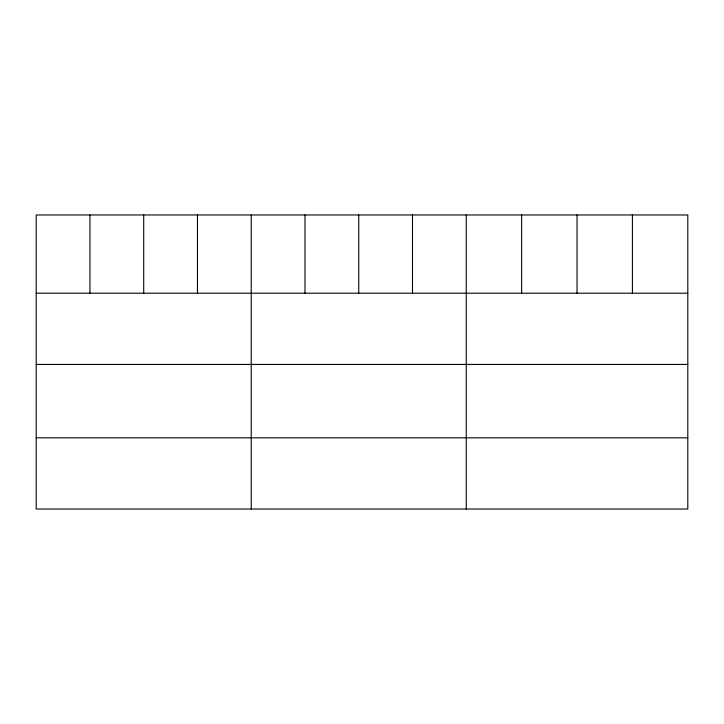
<?xml version="1.0" encoding="UTF-8"?>
<svg xmlns="http://www.w3.org/2000/svg" width="724" height="724" viewBox="0 0 724 724"><rect width="100%" height="100%" fill="white"/><g stroke="black" fill="none" stroke-linecap="round" stroke-linejoin="round"><path stroke-width="1.09" d="M687.8 293.211L687.8 509.035L36.2 509.035L36.2 214.965L687.8 214.965L687.8 293.211L36.2 293.211M36.2 364.434L687.8 364.434M36.2 437.812L687.8 437.812M632.414 214.965L632.414 293.211M577.028 214.965L577.028 293.211M521.642 214.965L521.642 293.211M466.256 214.965L466.256 509.035M412.499 214.965L412.499 293.211M358.742 214.965L358.742 293.211M304.985 214.965L304.985 293.211M251.228 214.965L251.228 509.035M197.471 214.965L197.471 293.211M143.714 214.965L143.714 293.211M89.957 214.965L89.957 293.211"/></g></svg>
